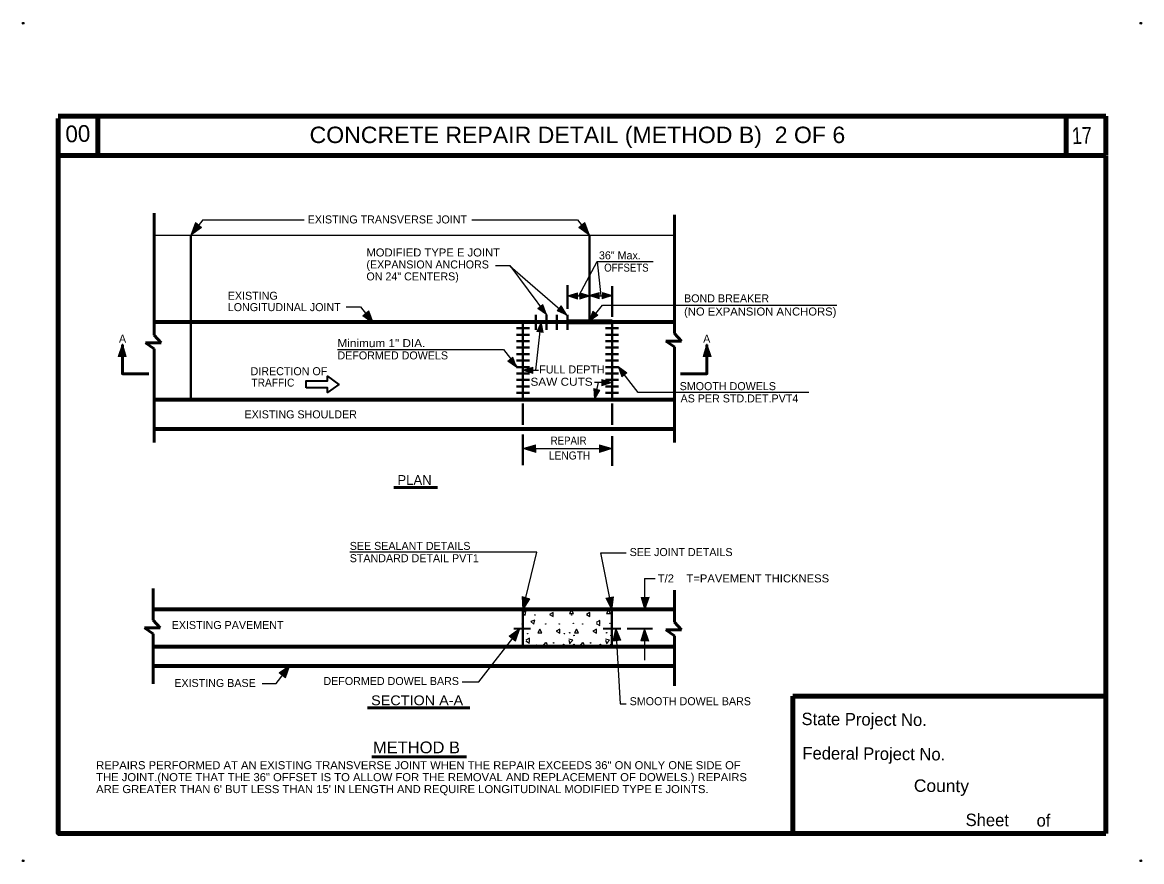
# Model space of a CAD drawing. Extents: x -8731 to 1829, y -59170 to -56618.
# Drawn here: x 234 to 1829, y -59170 to -57975 of the extents above; entities that cross this region are included whole.
import ezdxf
from ezdxf.enums import TextEntityAlignment as Align

# ---------------------------------------------------------------- set-up
doc = ezdxf.new("R2010")
doc.units = 0
doc.header["$LTSCALE"] = 4.6
doc.header["$PDMODE"] = 32
doc.header["$PDSIZE"] = 2.3
doc.layers.add('1', color=7, linetype='Continuous', lineweight=25)
doc.layers.add('3', color=7, linetype='Continuous', lineweight=40)

msp = doc.modelspace()

# ---------------------------------------------------------------- hatches: boundary and pattern name
at = {"layer": '1'}
for points in [[(474.18, -58278.3), (480.62, -58260.38), (489.38, -58267.44)], [(1041.82, -58278.3), (1035.38, -58260.38), (1026.62, -58267.44)], [(1010.56, -58364.56), (1025.02, -58369.32), (1024.9, -58360.32)], [(1042.94, -58364.56), (1028.46, -58369.32), (1028.6, -58360.32)], [(1041.26, -58364.3), (1055.72, -58369.08), (1055.6, -58360.08)], [(1074.74, -58364.3), (1060.28, -58369.08), (1060.4, -58360.08)], [(734.26, -58404.18), (727.82, -58386.26), (719.06, -58393.32)], [(980.58, -58391.5), (975.44, -58377.16), (968.42, -58382.8)], [(1009.58, -58392.08), (1001.64, -58379.08), (995.9, -58386.04)], [(1041.74, -58401), (1046.9, -58386.68), (1053.9, -58392.32)], [(973, -58402.04), (976.14, -58416.94), (967.22, -58415.8)], [(376.74, -58433.3), (370.78, -58451.38), (382.02, -58451.24)], [(1209.26, -58433.3), (1215.22, -58451.38), (1203.96, -58451.24)], [(938, -58466.5), (932.86, -58452.16), (925.84, -58457.8)], [(946.82, -58470.8), (961.28, -58475.58), (961.14, -58466.58)], [(1082.82, -58465.6), (1087.96, -58479.94), (1094.98, -58474.3)], [(1049.18, -58512), (1048.18, -58496.8), (1056.86, -58499.18)], [(1074.18, -58488.3), (1059.72, -58493.08), (1059.84, -58484.08)], [(947.3, -58582.04), (965.38, -58588.02), (965.24, -58576.76)], [(1074.3, -58582.08), (1056.22, -58588.06), (1056.38, -58576.8)], [(947.18, -58812), (946.24, -58792.98), (957.04, -58796.12)], [(1074.08, -58812.12), (1065.18, -58795.28), (1076.3, -58793.56)], [(1120.94, -58812), (1126.9, -58793.92), (1115.64, -58794.08)], [(943, -58838.68), (936.56, -58856.6), (927.8, -58849.54)], [(1079.34, -58837.84), (1075.42, -58856.46), (1086.58, -58855.06)], [(1120.5, -58838.3), (1126.46, -58856.38), (1115.22, -58856.24)], [(615.28, -58890.92), (608.84, -58908.84), (600.08, -58901.8)]]:
    msp.add_hatch(color=256, dxfattribs=at).paths.add_polyline_path(points)

# ---------------------------------------------------------------- linework, layer by layer
at = {"layer": '1', "lineweight": 100}
for p, q in [((1777.46, -58108.8), (285.24, -58108.8)), ((341.5, -58112.3), (341.5, -58165.06)), ((1721.22, -58108.8), (1721.22, -58165.06)), ((1777.46, -58108.8), (1777.46, -58165.06)), ((1721.22, -58165.06), (285.24, -58165.06)), ((1777.46, -58165.06), (1721.74, -58165.06)), ((1777.46, -58165.8), (1777.46, -59130.24)), ((1010.56, -58401.68), (1074.18, -58401.68)), ((1331.74, -58934.56), (1777.46, -58934.56)), ((1331.74, -58934.56), (1331.74, -59130.24)), ((1777.46, -59130.24), (1137.34, -59130.24))]:
    msp.add_line(p, q, dxfattribs=at)
at = {"layer": '1', "lineweight": 53}
for p, q in [((422, -58247.04), (422, -58420.92)), ((1163.12, -58249.56), (1163.12, -58418.18)), ((1172.9, -58429.18), (1163.12, -58418.18)), ((409.62, -58431.92), (431.78, -58431.92)), ((422, -58440.18), (409.62, -58431.92)), ((431.78, -58431.92), (422, -58420.92)), ((1150.74, -58429.18), (1172.9, -58429.18)), ((1163.12, -58437.44), (1150.74, -58429.18)), ((422, -58440.18), (422, -58573.56)), ((1163.12, -58437.44), (1163.12, -58573.56)), ((420.62, -58781.3), (420.62, -58826.68)), ((1163.12, -58784.04), (1163.12, -58829.44)), ((430.4, -58837.68), (420.62, -58826.68)), ((1172.9, -58840.44), (1163.12, -58829.44)), ((408.26, -58837.68), (430.4, -58837.68)), ((420.62, -58845.92), (408.26, -58837.68)), ((420.62, -58845.92), (420.62, -58917.44)), ((1150.74, -58840.44), (1172.9, -58840.44)), ((1163.12, -58848.68), (1150.74, -58840.44)), ((1163.12, -58848.68), (1163.12, -58920.18))]:
    msp.add_line(p, q, dxfattribs=at)
at = {"layer": '1'}
for p, q in [((422, -58278.3), (1163.12, -58278.3)), ((928.34, -58321.78), (980.56, -58392.04)), ((928.8, -58322.38), (1010.56, -58393.3)), ((1053, -58315.8), (1132.8, -58315.8)), ((1010.5, -58364.56), (1074.18, -58364.56)), ((1041.82, -58401.52), (1060.44, -58378.04)), ((965.5, -58470.8), (973, -58402.04)), ((948, -58470.8), (969.26, -58470.8)), ((1071.74, -58488.3), (1049.26, -58488.3)), ((1054.26, -58488.3), (1049.26, -58512.04)), ((947.3, -58582.04), (1074.18, -58582.04)), ((967.18, -58729.84), (700.5, -58729.84)), ((947.18, -58812), (967.18, -58729.84)), ((1058.24, -58730.8), (1094.26, -58730.8)), ((1074.1, -58812.04), (1058.24, -58730.8)), ((1120.5, -58767.04), (1120.5, -58810.8)), ((1120.5, -58767.04), (1135.5, -58767.04)), ((1051.5, -58831.22), (1056.52, -58834.14)), ((1120.5, -58839.56), (1120.5, -58883.3)), ((950.98, -58863.12), (949.02, -58864.26)), ((949.02, -58864.26), (949.64, -58864.64)), ((950.98, -58864.64), (950.98, -58863.12)), ((951.5, -58856.22), (956.52, -58859.14)), ((979.46, -58858.5), (975.74, -58862.96)), ((977, -58862.96), (982.72, -58863.98)), ((982.72, -58863.98), (980.72, -58858.5)), ((1003.46, -58863.12), (1001.5, -58864.26)), ((1001.5, -58864.26), (1002.14, -58864.64)), ((1003.46, -58864.64), (1003.46, -58863.12)), ((1018.18, -58855.14), (1012.54, -58853.64)), ((1012.54, -58854.88), (1014.04, -58860.5)), ((1014.04, -58859.24), (1018.18, -58855.14)), ((1031.98, -58858.5), (1028.26, -58862.96)), ((1029.5, -58862.96), (1035.22, -58863.98)), ((1035.22, -58863.98), (1033.22, -58858.5)), ((1070.66, -58855.14), (1065.04, -58853.64)), ((1065.04, -58854.88), (1066.54, -58860.5)), ((1066.54, -58859.24), (1070.66, -58855.14))]:
    msp.add_line(p, q, dxfattribs=at)
at = {"layer": '1', "lineweight": 35}
for p, q in [((934.26, -58838.3), (958, -58838.3)), ((1061.74, -58838.3), (1086.74, -58838.3)), ((1095.5, -58838.3), (1131.74, -58838.3))]:
    msp.add_line(p, q, dxfattribs=at)
at = {"layer": '1', "lineweight": 100}
msp.add_lwpolyline([(285.24, -58112.3), (285.24, -59130.24), (1776, -59130.24)], dxfattribs=at)
at = {"layer": '1', "lineweight": 13}
for points in [[(474.18, -58278.3), (480.62, -58260.38), (489.38, -58267.44)], [(1041.82, -58278.3), (1035.38, -58260.38), (1026.62, -58267.44)], [(1010.56, -58364.56), (1025.02, -58369.32), (1024.9, -58360.32)], [(1042.94, -58364.56), (1028.46, -58369.32), (1028.6, -58360.32)], [(1041.26, -58364.3), (1055.72, -58369.08), (1055.6, -58360.08)], [(1074.74, -58364.3), (1060.28, -58369.08), (1060.4, -58360.08)], [(734.26, -58404.18), (727.82, -58386.26), (719.06, -58393.32)], [(980.58, -58391.5), (975.44, -58377.16), (968.42, -58382.8)], [(1009.58, -58392.08), (1001.64, -58379.08), (995.9, -58386.04)], [(1041.74, -58401), (1046.9, -58386.68), (1053.9, -58392.32)], [(973, -58402.04), (976.14, -58416.94), (967.22, -58415.8)], [(376.74, -58433.3), (370.78, -58451.38), (382.02, -58451.24)], [(1209.26, -58433.3), (1215.22, -58451.38), (1203.96, -58451.24)], [(938, -58466.5), (932.86, -58452.16), (925.84, -58457.8)], [(946.82, -58470.8), (961.28, -58475.58), (961.14, -58466.58)], [(1082.82, -58465.6), (1087.96, -58479.94), (1094.98, -58474.3)], [(1049.18, -58512), (1048.18, -58496.8), (1056.86, -58499.18)], [(1074.18, -58488.3), (1059.72, -58493.08), (1059.84, -58484.08)], [(947.3, -58582.04), (965.38, -58588.02), (965.24, -58576.76)], [(1074.3, -58582.08), (1056.22, -58588.06), (1056.38, -58576.8)], [(947.18, -58812), (946.24, -58792.98), (957.04, -58796.12)], [(1074.08, -58812.12), (1065.18, -58795.28), (1076.3, -58793.56)], [(1120.94, -58812), (1126.9, -58793.92), (1115.64, -58794.08)], [(943, -58838.68), (936.56, -58856.6), (927.8, -58849.54)], [(1079.34, -58837.84), (1075.42, -58856.46), (1086.58, -58855.06)], [(1120.5, -58838.3), (1126.46, -58856.38), (1115.22, -58856.24)], [(615.28, -58890.92), (608.84, -58908.84), (600.08, -58901.8)]]:
    msp.add_lwpolyline(points, close=True, dxfattribs=at)
at = {"layer": '1'}
for points in [[(1026.74, -58364.56), (1053, -58315.8), (1058, -58364.56)], [(1056.52, -58832.88), (1056.52, -58827.06), (1051.5, -58829.96)], [(1079.68, -58839.9), (1085.5, -58945.8), (1094.26, -58945.8)], [(956.52, -58857.88), (956.52, -58852.06), (951.5, -58854.96)], [(980.54, -58864.64), (979.68, -58863.12), (978.8, -58864.64)], [(1033.04, -58864.64), (1032.18, -58863.12), (1031.3, -58864.64)]]:
    msp.add_lwpolyline(points, dxfattribs=at)
at = {"layer": '1', "lineweight": 53}
for points in [[(414.26, -58475.8), (376.74, -58475.8), (376.74, -58434.56)], [(1171.74, -58475.8), (1209.26, -58475.8), (1209.26, -58434.56)]]:
    msp.add_lwpolyline(points, dxfattribs=at)
at = {"layer": '1', "lineweight": 35}
msp.add_lwpolyline([(638.46, -58495.76), (638.46, -58485.84), (668.86, -58485.84), (668.86, -58479.32), (685.06, -58490.8), (668.86, -58502.24), (668.86, -58495.76)], close=True, dxfattribs=at)
at = {"layer": '1'}
for points in [[(950.46, -58819.9), (951.46, -58814.18), (945.98, -58816.16)], [(990.08, -58821.28), (990.08, -58815.44), (985.06, -58818.36)], [(1019.42, -58817.14), (1016.5, -58812.08), (1013.58, -58817.1)], [(1042.58, -58821.28), (1042.58, -58815.44), (1037.56, -58818.36)], [(1071.9, -58817.14), (1069, -58812.08), (1066.08, -58817.1)], [(962.94, -58832.4), (963.96, -58826.68), (958.48, -58828.66)], [(974.06, -58844.64), (971.14, -58839.6), (968.22, -58844.64)], [(999.54, -58845.04), (999.54, -58839.22), (994.5, -58842.12)], [(1026.54, -58844.64), (1023.64, -58839.6), (1020.72, -58844.64)], [(1052.04, -58845.04), (1052.04, -58839.22), (1047, -58842.12)]]:
    msp.add_lwpolyline(points, close=True, dxfattribs=at)
for centre in [(946.339, -58832.103), (964.192, -58819.278), (979.808, -58832.103), (998.839, -58832.103), (1016.692, -58819.278), (1018.856, -58830.989), (1032.308, -58832.103), (1071.356, -58830.989), (953.839, -58845.853), (1006.339, -58845.853), (1013.839, -58844.603), (1020.089, -58848.353), (1066.339, -58844.603), (1072.589, -58848.353), (950.089, -58863.353), (966.339, -58862.103), (990.968, -58858.878), (1002.589, -58863.353), (1005.089, -58860.853), (1018.839, -58862.103), (1020.089, -58860.853), (1043.467, -58858.878), (1057.589, -58860.853), (1072.589, -58860.853)]:
    msp.add_circle(centre, 0.324, dxfattribs=at)
for p in [(235.3, -57976.6), (1827.4, -57976.6), (235.3, -59169.2), (1827.4, -59169.2)]:
    msp.add_point(p, dxfattribs=at)
at = {"layer": '3', "lineweight": 25}
for p, q in [((491.1, -58256.56), (474.18, -58278.3)), ((491.1, -58256.56), (635.5, -58256.56)), ((874.26, -58256.56), (1024.9, -58256.56)), ((1024.9, -58256.56), (1041.82, -58278.3)), ((908, -58321.78), (928.34, -58321.78)), ((695.5, -58380.52), (715.86, -58380.52)), ((715.86, -58380.52), (732.88, -58402.42)), ((1060.44, -58378.04), (1394.26, -58378.04)), ((683, -58441.08), (919.34, -58441.08)), ((919.34, -58441.08), (937.88, -58464.92)), ((1111.52, -58502.32), (1083.4, -58466.16)), ((1354.26, -58502.32), (1111.52, -58502.32)), ((884.38, -58914.4), (942.88, -58839.18)), ((595.5, -58916.78), (615.18, -58891.46)), ((575.5, -58916.78), (595.86, -58916.78)), ((860.84, -58914.4), (884.38, -58914.4))]:
    msp.add_line(p, q, dxfattribs=at)
at = {"layer": '3'}
for p, q in [((474.26, -58278.3), (474.26, -58512.54)), ((1041.82, -58278.3), (1041.82, -58402.02)), ((1010.56, -58349.56), (1010.56, -58383.3)), ((1074.18, -58350.8), (1074.18, -58394.56)), ((947.3, -58401.68), (947.3, -58512.54)), ((965.5, -58392.04), (965.5, -58413.3)), ((980.56, -58392.04), (980.56, -58413.3)), ((995.56, -58392.04), (995.56, -58413.3)), ((1010.56, -58392.04), (1010.56, -58413.3)), ((1074.18, -58402.04), (1074.18, -58512.54)), ((938.1, -58410.9), (956.52, -58410.9)), ((1064.98, -58410.9), (1083.4, -58410.9)), ((938.1, -58420.12), (956.52, -58420.12)), ((938.1, -58429.32), (956.52, -58429.32)), ((1064.98, -58420.12), (1083.4, -58420.12)), ((1064.98, -58429.32), (1083.4, -58429.32)), ((938.1, -58438.52), (956.52, -58438.52)), ((938.1, -58447.74), (956.52, -58447.74)), ((1064.98, -58438.52), (1083.4, -58438.52)), ((1064.98, -58447.74), (1083.4, -58447.74)), ((938.1, -58456.96), (956.52, -58456.96)), ((938.1, -58466.16), (956.52, -58466.16)), ((1064.98, -58456.96), (1083.4, -58456.96)), ((1064.98, -58466.16), (1083.4, -58466.16)), ((938.1, -58475.38), (956.52, -58475.38)), ((1064.98, -58475.38), (1083.4, -58475.38)), ((938.1, -58484.6), (956.52, -58484.6)), ((938.1, -58493.8), (956.52, -58493.8)), ((1064.98, -58484.6), (1083.4, -58484.6)), ((1064.98, -58493.8), (1083.4, -58493.8)), ((938.1, -58503.02), (956.52, -58503.02)), ((1064.98, -58503.02), (1083.4, -58503.02)), ((947.3, -58518.3), (947.3, -58548.3)), ((1074.18, -58518.3), (1074.18, -58548.3)), ((947.3, -58562.04), (947.3, -58605.8)), ((1074.18, -58564.56), (1074.18, -58607.04)), ((947.18, -58812), (947.18, -58865.46)), ((1074.06, -58812), (1074.06, -58865.46))]:
    msp.add_line(p, q, dxfattribs=at)
at = {"layer": '3', "lineweight": 70}
for p, q in [((422, -58401.68), (1163.12, -58401.68)), ((422, -58512.54), (1163.12, -58512.54)), ((422, -58554.3), (1163.12, -58554.3)), ((420.62, -58810.74), (1163.12, -58810.74)), ((420.62, -58864.2), (1163.12, -58864.2)), ((420.62, -58891.7), (1163.12, -58891.7))]:
    msp.add_line(p, q, dxfattribs=at)
at = {"layer": '3', "lineweight": 53}
for p, q in [((763.34, -58637.62), (825.5, -58637.62)), ((725.84, -58951.36), (871.74, -58951.36)), ((732.08, -59021.36), (866.74, -59021.36))]:
    msp.add_line(p, q, dxfattribs=at)

# ---------------------------------------------------------------- texts
at = {"layer": '1'}
for s, height, rotation, p in [('00', 23.78, 2.121, (295.94, -58146.44)), ('State Project No.', 17.66, 359.537, (1344.02, -58975.92)), ('Federal Project No.', 17.66, 359.537, (1345.28, -59024.68)), ('Sheet      of', 17.66, 359.537, (1577.78, -59119.68))]:
    msp.add_text(s, height=height, rotation=rotation, dxfattribs=at).set_placement(p)
for s, height, rotation, width, p in [('17', 23.78, 2.121, 0.8, (1729.7, -58148.94)), ('County', 17.66, 359.537, 1.05, (1504.02, -59070.92))]:
    msp.add_text(s, height=height, rotation=rotation, dxfattribs=dict(at, width=width)).set_placement(p)
at = {"layer": '3', "width": 1.05}
msp.add_text('CONCRETE REPAIR DETAIL (METHOD B)  2 OF 6', height=23.4, dxfattribs=at).set_placement((1024.8, -58147.28), align=Align.CENTER)
at = {"layer": '3'}
for s, height, p in [('EXISTING TRANSVERSE JOINT', 11.4, (640.58, -58261.72)), ('36" Max.', 11.4, (1055.48, -58312.82)), ('(EXPANSION ANCHORS', 11.4, (724.24, -58325.8)), ('ON 24" CENTERS)', 11.4, (724.24, -58342.82)), ('EXISTING', 11.4, (526.74, -58370.32)), ('BOND BREAKER', 11.4, (1176.74, -58374.06)), ('LONGITUDINAL JOINT', 11.4, (526.74, -58386.56)), ('A', 11.4, (371.74, -58431.56)), ('A', 11.4, (1203.98, -58431.56)), ('DEFORMED DOWELS', 11.4, (682.98, -58455.32)), ('DIRECTION OF', 11.4, (559.24, -58477.82)), ('FULL DEPTH', 11.4, (970.48, -58475.32)), ('SMOOTH DOWELS', 11.4, (1170.48, -58499.06)), ('AS PER STD.DET.PVT4', 11.4, (1171.74, -58516.56)), ('EXISTING SHOULDER', 11.4, (550.58, -58539.22)), ('PLAN', 13.95, (768.44, -58633.96)), ('SEE SEALANT DETAILS', 11.4, (700.48, -58726.56)), ('STANDARD DETAIL PVT1', 11.4, (700.48, -58744.06)), ('SEE JOINT DETAILS', 11.4, (1099.24, -58735.32)), ('EXISTING PAVEMENT', 11.4, (446.84, -58839.22)), ('EXISTING BASE', 11.4, (450.58, -58921.72)), ('DEFORMED DOWEL BARS', 11.4, (662.98, -58918.94)), ('SMOOTH DOWEL BARS', 11.4, (1099.24, -58947.68))]:
    msp.add_text(s, height=height, dxfattribs=at).set_placement(p)
for s, height, width, p in [('MODIFIED TYPE E JOINT', 11.4, 1.05, (724.24, -58308.76)), ('OFFSETS', 11.4, 0.9, (1062.98, -58330.32)), ('(NO EXPANSION ANCHORS)', 11.4, 1.05, (1176.74, -58392.82)), ('Minimum 1" DIA.', 11.4, 1.1, (682.98, -58437.82)), ('TRAFFIC', 11.4, 0.95, (560.48, -58494.06)), ('SAW CUTS', 11.4, 1.1, (957.98, -58492.82)), ('REPAIR', 11.4, 0.9, (986.74, -58576.56)), ('LENGTH', 11.4, 0.95, (984.24, -58597.82)), ('T/2    T=PAVEMENT THICKNESS', 11.4, 1.05, (1139.24, -58772.82)), ('SECTION A-A', 13.95, 1.1, (730.94, -58947.72)), ('METHOD B', 16.74, 1.05, (733.52, -59016.1)), ('REPAIRS PERFORMED AT AN EXISTING TRANSVERSE JOINT WHEN THE REPAIR EXCEEDS 36" ON ONLY ONE SIDE OF', 11.4, 1.05, (339.24, -59038.76)), ('THE JOINT.(NOTE THAT THE 36" OFFSET IS TO ALLOW FOR THE REMOVAL AND REPLACEMENT OF DOWELS.) REPAIRS', 11.4, 1.05, (339.24, -59055.8)), ("ARE GREATER THAN 6' BUT LESS THAN 15' IN LENGTH AND REQUIRE LONGITUDINAL MODIFIED TYPE E JOINTS. ", 11.4, 1.05, (339.24, -59072.82))]:
    msp.add_text(s, height=height, dxfattribs=dict(at, width=width)).set_placement(p)

doc.saveas('drawing.dxf')
